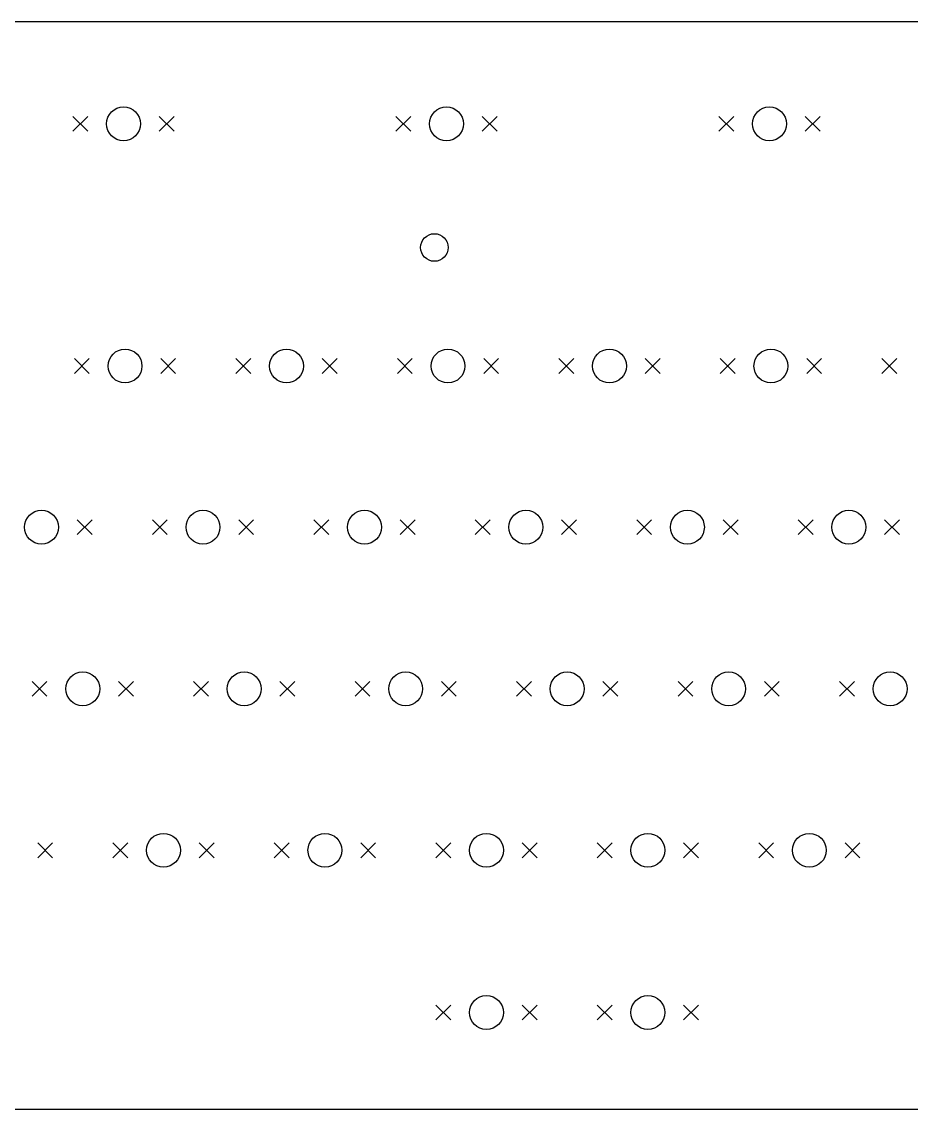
# Model space of a CAD drawing. Extents: x -0.1 to 15.9, y -5.5 to 0.
# Drawn here: x 3.9 to 8.02, y -5.04 to 0 of the extents above; entities that cross this region are included whole.
import ezdxf

# ---------------------------------------------------------------- set-up
doc = ezdxf.new("R2010")
doc.units = 0
doc.header["$MEASUREMENT"] = 0
doc.layers.add('BLACK', color=7, linetype='CONTINUOUS')

msp = doc.modelspace()

# ---------------------------------------------------------------- linework, layer by layer
at = {"layer": 'BLACK', "linetype": 'CONTINUOUS'}
for p, q in [((10.0594, -0.00126), (0.119469, -0.00126)), ((4.13642, -0.439961), (4.20531, -0.508858)), ((4.20531, -0.439961), (4.13642, -0.508858)), ((4.53642, -0.439961), (4.60531, -0.508858)), ((4.60531, -0.439961), (4.53642, -0.508858)), ((5.63248, -0.439961), (5.70138, -0.508858)), ((5.70138, -0.439961), (5.63248, -0.508858)), ((6.03248, -0.439961), (6.10138, -0.508858)), ((6.10138, -0.439961), (6.03248, -0.508858)), ((7.12854, -0.439961), (7.19744, -0.508858)), ((7.19744, -0.439961), (7.12854, -0.508858)), ((7.52854, -0.439961), (7.59744, -0.508858)), ((7.59744, -0.439961), (7.52854, -0.508858)), ((4.1435, -1.56201), (4.2124, -1.63091)), ((4.2124, -1.56201), (4.1435, -1.63091)), ((4.5435, -1.56201), (4.6124, -1.63091)), ((4.6124, -1.56201), (4.5435, -1.63091)), ((4.89154, -1.56201), (4.96043, -1.63091)), ((4.96043, -1.56201), (4.89154, -1.63091)), ((5.29154, -1.56201), (5.36043, -1.63091)), ((5.36043, -1.56201), (5.29154, -1.63091)), ((5.63957, -1.56201), (5.70846, -1.63091)), ((5.70846, -1.56201), (5.63957, -1.63091)), ((6.03957, -1.56201), (6.10846, -1.63091)), ((6.10846, -1.56201), (6.03957, -1.63091)), ((6.3876, -1.56201), (6.4565, -1.63091)), ((6.4565, -1.56201), (6.3876, -1.63091)), ((6.7876, -1.56201), (6.8565, -1.63091)), ((6.8565, -1.56201), (6.7876, -1.63091)), ((7.13563, -1.56201), (7.20453, -1.63091)), ((7.20453, -1.56201), (7.13563, -1.63091)), ((7.53563, -1.56201), (7.60453, -1.63091)), ((7.60453, -1.56201), (7.53563, -1.63091)), ((7.88366, -1.56201), (7.95256, -1.63091)), ((7.95256, -1.56201), (7.88366, -1.63091)), ((4.1565, -2.30906), (4.22539, -2.37795)), ((4.22539, -2.30906), (4.1565, -2.37795)), ((4.50453, -2.30906), (4.57343, -2.37795)), ((4.57343, -2.30906), (4.50453, -2.37795)), ((4.90453, -2.30906), (4.97343, -2.37795)), ((4.97343, -2.30906), (4.90453, -2.37795)), ((5.25256, -2.30906), (5.32146, -2.37795)), ((5.32146, -2.30906), (5.25256, -2.37795)), ((5.65256, -2.30906), (5.72146, -2.37795)), ((5.72146, -2.30906), (5.65256, -2.37795)), ((6.00059, -2.30906), (6.06949, -2.37795)), ((6.06949, -2.30906), (6.00059, -2.37795)), ((6.40059, -2.30906), (6.46949, -2.37795)), ((6.46949, -2.30906), (6.40059, -2.37795)), ((6.74862, -2.30906), (6.81752, -2.37795)), ((6.81752, -2.30906), (6.74862, -2.37795)), ((7.14862, -2.30906), (7.21752, -2.37795)), ((7.21752, -2.30906), (7.14862, -2.37795)), ((7.49665, -2.30906), (7.56555, -2.37795)), ((7.56555, -2.30906), (7.49665, -2.37795)), ((7.89665, -2.30906), (7.96555, -2.37795)), ((7.96555, -2.30906), (7.89665, -2.37795)), ((3.94744, -3.05807), (4.01634, -3.12697)), ((4.01634, -3.05807), (3.94744, -3.12697)), ((4.34744, -3.05807), (4.41634, -3.12697)), ((4.41634, -3.05807), (4.34744, -3.12697)), ((4.69547, -3.05807), (4.76437, -3.12697)), ((4.76437, -3.05807), (4.69547, -3.12697)), ((5.09547, -3.05807), (5.16437, -3.12697)), ((5.16437, -3.05807), (5.09547, -3.12697)), ((5.4435, -3.05807), (5.5124, -3.12697)), ((5.5124, -3.05807), (5.4435, -3.12697)), ((5.8435, -3.05807), (5.9124, -3.12697)), ((5.9124, -3.05807), (5.8435, -3.12697)), ((6.19154, -3.05807), (6.26043, -3.12697)), ((6.26043, -3.05807), (6.19154, -3.12697)), ((6.59154, -3.05807), (6.66043, -3.12697)), ((6.66043, -3.05807), (6.59154, -3.12697)), ((6.93957, -3.05807), (7.00846, -3.12697)), ((7.00846, -3.05807), (6.93957, -3.12697)), ((7.33957, -3.05807), (7.40846, -3.12697)), ((7.40846, -3.05807), (7.33957, -3.12697)), ((7.6876, -3.05807), (7.7565, -3.12697)), ((7.7565, -3.05807), (7.6876, -3.12697)), ((3.97343, -3.8061), (4.04232, -3.875)), ((4.04232, -3.8061), (3.97343, -3.875)), ((4.32146, -3.8061), (4.39035, -3.875)), ((4.39035, -3.8061), (4.32146, -3.875)), ((4.72146, -3.8061), (4.79035, -3.875)), ((4.79035, -3.8061), (4.72146, -3.875)), ((5.06949, -3.8061), (5.13839, -3.875)), ((5.13839, -3.8061), (5.06949, -3.875)), ((5.46949, -3.8061), (5.53839, -3.875)), ((5.53839, -3.8061), (5.46949, -3.875)), ((5.81752, -3.8061), (5.88642, -3.875)), ((5.88642, -3.8061), (5.81752, -3.875)), ((6.21752, -3.8061), (6.28642, -3.875)), ((6.28642, -3.8061), (6.21752, -3.875)), ((6.56555, -3.8061), (6.63445, -3.875)), ((6.63445, -3.8061), (6.56555, -3.875)), ((6.96555, -3.8061), (7.03445, -3.875)), ((7.03445, -3.8061), (6.96555, -3.875)), ((7.31358, -3.8061), (7.38248, -3.875)), ((7.38248, -3.8061), (7.31358, -3.875)), ((7.71358, -3.8061), (7.78248, -3.875)), ((7.78248, -3.8061), (7.71358, -3.875)), ((5.81752, -4.55807), (5.88642, -4.62697)), ((5.88642, -4.55807), (5.81752, -4.62697)), ((6.21752, -4.55807), (6.28642, -4.62697)), ((6.28642, -4.55807), (6.21752, -4.62697)), ((6.56555, -4.55807), (6.63445, -4.62697)), ((6.63445, -4.55807), (6.56555, -4.62697)), ((6.96555, -4.55807), (7.03445, -4.62697)), ((7.03445, -4.55807), (6.96555, -4.62697)), ((0.119469, -5.04055), (15.8242, -5.04055))]:
    msp.add_line(p, q, dxfattribs=at)
at = {"layer": 'BLACK'}
for centre, radius in [((4.37087, -0.474409), 0.0785), ((5.86693, -0.474409), 0.0785), ((7.36299, -0.474409), 0.0785), ((5.81102, -1.04744), 0.063984), ((4.37795, -1.59646), 0.0785), ((5.12598, -1.59646), 0.0785), ((5.87402, -1.59646), 0.0785), ((6.62205, -1.59646), 0.0785), ((7.37008, -1.59646), 0.0785), ((3.99094, -2.3435), 0.0785), ((4.73898, -2.3435), 0.0785), ((5.48701, -2.3435), 0.0785), ((6.23504, -2.3435), 0.0785), ((6.98307, -2.3435), 0.0785), ((7.7311, -2.3435), 0.0785), ((4.18189, -3.09252), 0.0785), ((4.92992, -3.09252), 0.0785), ((5.67795, -3.09252), 0.0785), ((6.42598, -3.09252), 0.0785), ((7.17402, -3.09252), 0.0785), ((7.92205, -3.09252), 0.0785), ((4.55591, -3.84055), 0.0785), ((5.30394, -3.84055), 0.0785), ((6.05197, -3.84055), 0.0785), ((6.8, -3.84055), 0.0785), ((7.54803, -3.84055), 0.0785), ((6.05197, -4.59252), 0.0785), ((6.8, -4.59252), 0.0785)]:
    msp.add_circle(centre, radius, dxfattribs=at)

doc.saveas('drawing.dxf')
